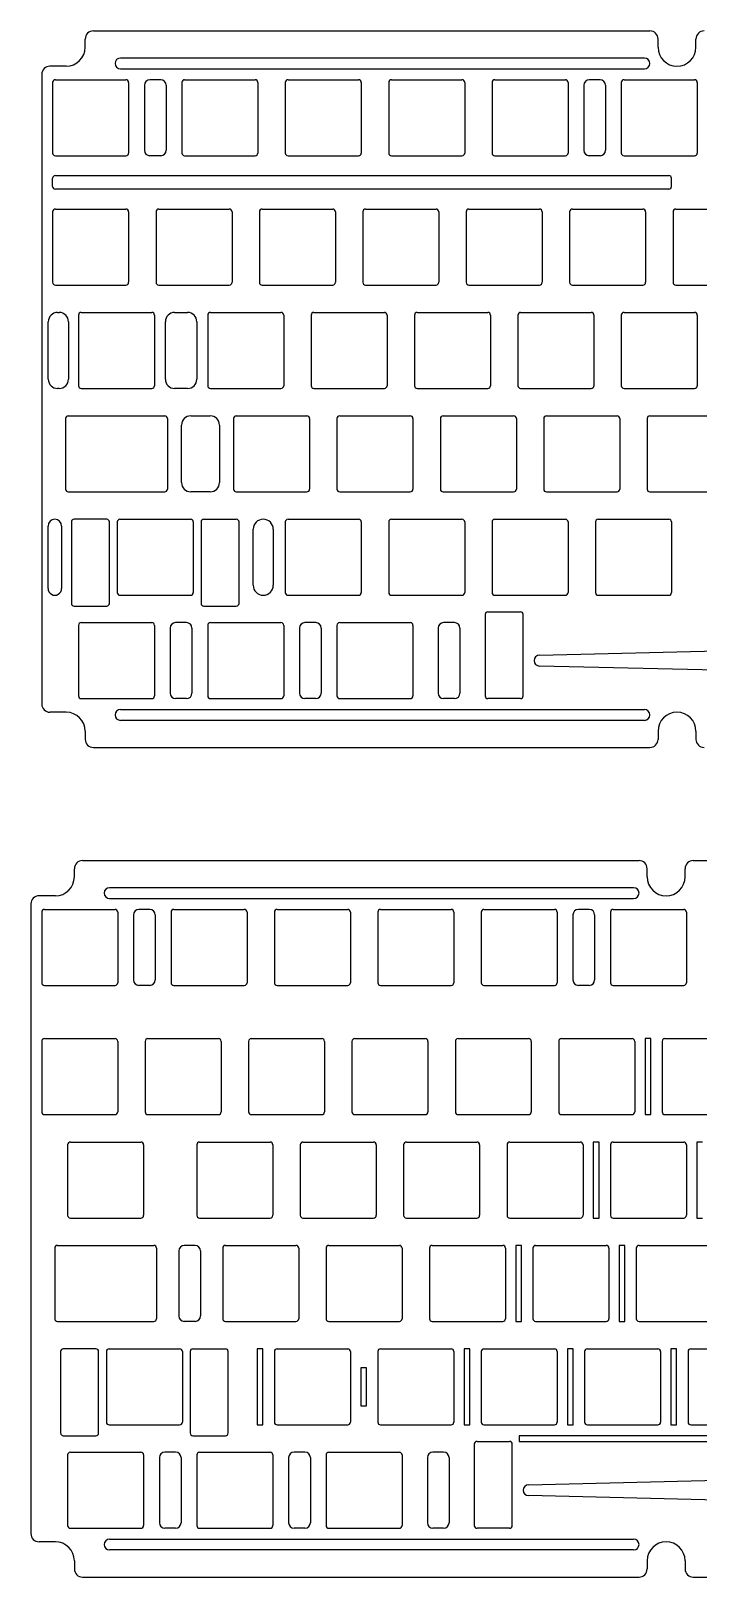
# Model space of a CAD drawing. Header units: millimetres. Extents: x 1 to 349, y -130 to 155.
# Drawn here: x 0.5 to 123.4, y -130.3 to 154.6 of the extents above; entities that cross this region are included whole.
import ezdxf

# ---------------------------------------------------------------- set-up
doc = ezdxf.new("R2010")
doc.units = ezdxf.units.MM
doc.layers.add('COMPOUND', color=7, linetype='Continuous')

msp = doc.modelspace()

# ---------------------------------------------------------------- linework, layer by layer
at = {"color": 7, "linetype": 'Continuous', "lineweight": 25}
for p, q in [((12.03, 154.56), (114.56, 154.56)), ((10.53, 151.56), (10.53, 153.06)), ((116.06, 151.56), (116.06, 153.06)), ((123.06, 151.56), (123.06, 153.06)), ((113.56, 149.56), (17.02, 149.56)), ((2.52, 146.56), (2.52, 30.54)), ((7.03, 148.06), (4.03, 148.06)), ((5.03, 145.56), (18.02, 145.56)), ((17.02, 147.56), (113.56, 147.56)), ((24.43, 145.56), (22.43, 145.56)), ((28.84, 145.56), (41.84, 145.56)), ((47.89, 145.56), (60.89, 145.56)), ((66.94, 145.56), (79.94, 145.56)), ((85.99, 145.56), (98.99, 145.56)), ((105.39, 145.56), (103.39, 145.56)), ((109.8, 145.56), (122.8, 145.56)), ((4.53, 145.06), (4.53, 132.06)), ((18.52, 145.06), (18.52, 132.06)), ((21.43, 144.56), (21.43, 132.56)), ((25.43, 144.56), (25.43, 132.56)), ((28.34, 145.06), (28.34, 132.06)), ((42.34, 145.06), (42.34, 132.06)), ((47.39, 145.06), (47.39, 132.06)), ((61.39, 145.06), (61.39, 132.06)), ((66.44, 145.06), (66.44, 132.06)), ((80.44, 145.06), (80.44, 132.06)), ((85.49, 145.06), (85.49, 132.06)), ((99.49, 145.06), (99.49, 132.06)), ((102.39, 144.56), (102.39, 132.56)), ((106.39, 144.56), (106.39, 132.56)), ((109.3, 145.06), (109.3, 132.06)), ((123.3, 145.06), (123.3, 132.06)), ((5.03, 131.56), (18.02, 131.56)), ((24.43, 131.56), (22.43, 131.56)), ((28.84, 131.56), (41.84, 131.56)), ((47.89, 131.56), (60.89, 131.56)), ((66.94, 131.56), (79.94, 131.56)), ((85.99, 131.56), (98.99, 131.56)), ((105.39, 131.56), (103.39, 131.56)), ((109.8, 131.56), (122.8, 131.56)), ((4.53, 121.24), (4.53, 108.24)), ((5.03, 121.74), (18.02, 121.74)), ((18.52, 121.24), (18.52, 108.24)), ((23.57, 121.24), (23.57, 108.24)), ((24.07, 121.74), (37.08, 121.74)), ((37.58, 121.24), (37.58, 108.24)), ((42.62, 121.24), (42.62, 108.24)), ((43.12, 121.74), (56.12, 121.74)), ((56.62, 121.24), (56.62, 108.24)), ((61.67, 121.24), (61.67, 108.24)), ((62.17, 121.74), (75.17, 121.74)), ((75.67, 121.24), (75.67, 108.24)), ((80.72, 121.24), (80.72, 108.24)), ((81.22, 121.74), (94.22, 121.74)), ((94.72, 121.24), (94.72, 108.24)), ((99.78, 121.24), (99.78, 108.24)), ((100.28, 121.74), (113.28, 121.74)), ((113.78, 121.24), (113.78, 108.24)), ((118.83, 121.24), (118.83, 108.24)), ((119.33, 121.74), (132.32, 121.74)), ((5.03, 107.74), (18.02, 107.74)), ((24.07, 107.74), (37.08, 107.74)), ((43.12, 107.74), (56.12, 107.74)), ((62.17, 107.74), (75.17, 107.74)), ((81.22, 107.74), (94.22, 107.74)), ((100.28, 107.74), (113.28, 107.74)), ((119.33, 107.74), (132.32, 107.74)), ((9.79, 102.69), (22.79, 102.69)), ((33.6, 102.69), (46.6, 102.69)), ((52.65, 102.69), (65.65, 102.69)), ((71.7, 102.69), (84.7, 102.69)), ((90.75, 102.69), (103.75, 102.69)), ((109.8, 102.69), (122.8, 102.69)), ((9.29, 102.19), (9.29, 89.19)), ((23.29, 102.19), (23.29, 89.19)), ((33.1, 102.19), (33.1, 89.19)), ((47.1, 102.19), (47.1, 89.19)), ((52.15, 102.19), (52.15, 89.19)), ((66.15, 102.19), (66.15, 89.19)), ((71.2, 102.19), (71.2, 89.19)), ((85.2, 102.19), (85.2, 89.19)), ((90.25, 102.19), (90.25, 89.19)), ((104.25, 102.19), (104.25, 89.19)), ((109.3, 102.19), (109.3, 89.19)), ((123.3, 102.19), (123.3, 89.19)), ((9.79, 88.69), (22.79, 88.69)), ((33.6, 88.69), (46.6, 88.69)), ((52.65, 88.69), (65.65, 88.69)), ((71.7, 88.69), (84.7, 88.69)), ((90.75, 88.69), (103.75, 88.69)), ((109.8, 88.69), (122.8, 88.69)), ((6.91, 83.14), (6.91, 70.14)), ((7.41, 83.64), (25.17, 83.64)), ((25.67, 83.14), (25.67, 70.14)), ((37.86, 83.14), (37.86, 70.14)), ((38.36, 83.64), (51.36, 83.64)), ((51.86, 83.14), (51.86, 70.14)), ((56.91, 83.14), (56.91, 70.14)), ((57.41, 83.64), (70.41, 83.64)), ((70.91, 83.14), (70.91, 70.14)), ((75.96, 83.14), (75.96, 70.14)), ((76.46, 83.64), (89.46, 83.64)), ((89.96, 83.14), (89.96, 70.14)), ((95.01, 83.14), (95.01, 70.14)), ((95.51, 83.64), (108.51, 83.64)), ((109.01, 83.14), (109.01, 70.14)), ((114.06, 83.14), (114.06, 70.14)), ((114.56, 83.64), (127.56, 83.64)), ((7.41, 69.64), (25.17, 69.64)), ((38.36, 69.64), (51.36, 69.64)), ((57.41, 69.64), (70.41, 69.64)), ((76.46, 69.64), (89.46, 69.64)), ((95.51, 69.64), (108.51, 69.64)), ((114.56, 69.64), (127.56, 69.64)), ((7.99, 64.09), (7.99, 49.09)), ((14.49, 64.59), (8.49, 64.59)), ((14.99, 49.09), (14.99, 64.09)), ((16.43, 64.09), (16.43, 51.09)), ((16.93, 64.59), (29.93, 64.59)), ((30.43, 64.09), (30.43, 51.09)), ((31.87, 64.09), (31.87, 49.09)), ((32.37, 64.59), (38.37, 64.59)), ((38.87, 49.09), (38.87, 64.09)), ((47.39, 64.09), (47.39, 51.09)), ((47.89, 64.59), (60.89, 64.59)), ((61.39, 64.09), (61.39, 51.09)), ((66.44, 64.09), (66.44, 51.09)), ((66.94, 64.59), (79.94, 64.59)), ((80.44, 64.09), (80.44, 51.09)), ((85.49, 64.09), (85.49, 51.09)), ((85.99, 64.59), (98.99, 64.59)), ((99.49, 64.09), (99.49, 51.09)), ((104.54, 64.09), (104.54, 51.09)), ((105.04, 64.59), (118.04, 64.59)), ((118.54, 64.09), (118.54, 51.09)), ((8.49, 48.59), (14.49, 48.59)), ((16.93, 50.59), (29.93, 50.59)), ((32.37, 48.59), (38.37, 48.59)), ((47.89, 50.59), (60.89, 50.59)), ((66.94, 50.59), (79.94, 50.59)), ((85.99, 50.59), (98.99, 50.59)), ((105.04, 50.59), (118.04, 50.59)), ((84.22, 47.04), (84.22, 32.04)), ((84.72, 47.54), (90.72, 47.54)), ((91.22, 32.04), (91.22, 47.04)), ((9.29, 45.04), (9.29, 32.04)), ((9.79, 45.54), (22.79, 45.54)), ((23.29, 45.04), (23.29, 32.04)), ((26.19, 44.54), (26.19, 32.54)), ((29.19, 45.54), (27.19, 45.54)), ((30.19, 44.54), (30.19, 32.54)), ((33.1, 45.04), (33.1, 32.04)), ((33.6, 45.54), (46.6, 45.54)), ((47.1, 45.04), (47.1, 32.04)), ((50.01, 44.54), (50.01, 32.54)), ((53.01, 45.54), (51.01, 45.54)), ((54.01, 44.54), (54.01, 32.54)), ((56.91, 45.04), (56.91, 32.04)), ((57.41, 45.54), (70.41, 45.54)), ((70.91, 45.04), (70.91, 32.04)), ((75.57, 44.54), (75.57, 32.54)), ((78.57, 45.54), (76.57, 45.54)), ((79.57, 44.54), (79.57, 32.54)), ((94.22, 39.54), (134.85, 40.51)), ((134.85, 36.57), (94.22, 37.54)), ((9.79, 31.54), (22.79, 31.54)), ((29.19, 31.54), (27.19, 31.54)), ((33.6, 31.54), (46.6, 31.54)), ((53.01, 31.54), (51.01, 31.54)), ((57.41, 31.54), (70.41, 31.54)), ((78.57, 31.54), (76.57, 31.54)), ((90.72, 31.54), (84.72, 31.54)), ((7.03, 29.04), (4.03, 29.04)), ((17.02, 29.54), (113.56, 29.54)), ((113.56, 27.54), (17.02, 27.54)), ((10.53, 25.54), (10.53, 24.04)), ((116.06, 25.54), (116.06, 24.04)), ((123.06, 25.54), (123.06, 24.04)), ((12.03, 22.54), (114.56, 22.54)), ((8.53, -1.29), (8.53, 0.21)), ((10.03, 1.71), (112.56, 1.71)), ((114.06, -1.29), (114.06, 0.21)), ((121.06, -1.29), (121.06, 0.21)), ((122.56, 1.71), (225.1, 1.71)), ((5.03, -4.79), (2.02, -4.79)), ((111.56, -3.29), (15.03, -3.29)), ((15.03, -5.29), (111.56, -5.29)), ((0.53, -6.29), (0.53, -122.3)), ((2.52, -7.79), (2.52, -20.79)), ((3.02, -7.29), (16.02, -7.29)), ((16.52, -7.79), (16.52, -20.79)), ((19.43, -8.29), (19.43, -20.29)), ((22.43, -7.29), (20.43, -7.29)), ((23.43, -8.29), (23.43, -20.29)), ((26.34, -7.79), (26.34, -20.79)), ((26.84, -7.29), (39.84, -7.29)), ((40.34, -7.79), (40.34, -20.79)), ((45.39, -7.79), (45.39, -20.79)), ((45.89, -7.29), (58.89, -7.29)), ((59.39, -7.79), (59.39, -20.79)), ((64.44, -7.79), (64.44, -20.79)), ((64.94, -7.29), (77.94, -7.29)), ((78.44, -7.79), (78.44, -20.79)), ((83.49, -7.79), (83.49, -20.79)), ((83.99, -7.29), (96.99, -7.29)), ((97.49, -7.79), (97.49, -20.79)), ((100.39, -8.29), (100.39, -20.29)), ((103.39, -7.29), (101.39, -7.29)), ((104.39, -8.29), (104.39, -20.29)), ((107.3, -7.79), (107.3, -20.79)), ((107.8, -7.29), (120.8, -7.29)), ((121.3, -7.79), (121.3, -20.79)), ((3.02, -21.29), (16.02, -21.29)), ((22.43, -21.29), (20.43, -21.29)), ((26.84, -21.29), (39.84, -21.29)), ((45.89, -21.29), (58.89, -21.29)), ((64.94, -21.29), (77.94, -21.29)), ((83.99, -21.29), (96.99, -21.29)), ((103.39, -21.29), (101.39, -21.29)), ((107.8, -21.29), (120.8, -21.29)), ((3.02, -31.1), (16.02, -31.1)), ((22.07, -31.1), (35.08, -31.1)), ((41.12, -31.1), (54.12, -31.1)), ((60.17, -31.1), (73.17, -31.1)), ((79.22, -31.1), (92.22, -31.1)), ((98.28, -31.1), (111.28, -31.1)), ((114.72, -31.1), (113.67, -31.1)), ((113.67, -31.1), (113.67, -45.1)), ((114.72, -45.1), (114.72, -31.1)), ((117.33, -31.1), (130.32, -31.1)), ((2.52, -31.6), (2.52, -44.6)), ((16.52, -31.6), (16.52, -44.6)), ((21.57, -31.6), (21.57, -44.6)), ((35.58, -31.6), (35.58, -44.6)), ((40.62, -31.6), (40.62, -44.6)), ((54.62, -31.6), (54.62, -44.6)), ((59.67, -31.6), (59.67, -44.6)), ((73.67, -31.6), (73.67, -44.6)), ((78.72, -31.6), (78.72, -44.6)), ((92.72, -31.6), (92.72, -44.6)), ((97.78, -31.6), (97.78, -44.6)), ((111.78, -31.6), (111.78, -44.6)), ((116.83, -31.6), (116.83, -44.6)), ((3.02, -45.1), (16.02, -45.1)), ((22.07, -45.1), (35.08, -45.1)), ((41.12, -45.1), (54.12, -45.1)), ((60.17, -45.1), (73.17, -45.1)), ((79.22, -45.1), (92.22, -45.1)), ((98.28, -45.1), (111.28, -45.1)), ((113.67, -45.1), (114.72, -45.1)), ((117.33, -45.1), (130.32, -45.1)), ((7.29, -50.65), (7.29, -63.65)), ((7.79, -50.15), (20.79, -50.15)), ((21.29, -50.65), (21.29, -63.65)), ((31.1, -50.65), (31.1, -63.65)), ((31.6, -50.15), (44.6, -50.15)), ((45.1, -50.65), (45.1, -63.65)), ((50.15, -50.65), (50.15, -63.65)), ((50.65, -50.15), (63.65, -50.15)), ((64.15, -50.65), (64.15, -63.65)), ((69.2, -50.65), (69.2, -63.65)), ((69.7, -50.15), (82.7, -50.15)), ((83.2, -50.65), (83.2, -63.65)), ((88.25, -50.65), (88.25, -63.65)), ((88.75, -50.15), (101.75, -50.15)), ((102.25, -50.65), (102.25, -63.65)), ((105.19, -50.15), (104.14, -50.15)), ((104.14, -50.15), (104.14, -64.15)), ((105.19, -64.15), (105.19, -50.15)), ((107.3, -50.65), (107.3, -63.65)), ((107.8, -50.15), (120.8, -50.15)), ((121.3, -50.65), (121.3, -63.65)), ((124.24, -50.15), (123.19, -50.15)), ((123.19, -50.15), (123.19, -64.15)), ((7.79, -64.15), (20.79, -64.15)), ((31.6, -64.15), (44.6, -64.15)), ((50.65, -64.15), (63.65, -64.15)), ((69.7, -64.15), (82.7, -64.15)), ((88.75, -64.15), (101.75, -64.15)), ((104.14, -64.15), (105.19, -64.15)), ((107.8, -64.15), (120.8, -64.15)), ((123.19, -64.15), (124.24, -64.15)), ((4.91, -69.7), (4.91, -82.7)), ((5.41, -69.2), (23.17, -69.2)), ((23.67, -69.7), (23.67, -82.7)), ((27.77, -70.2), (27.77, -82.2)), ((30.77, -69.2), (28.77, -69.2)), ((31.77, -70.2), (31.77, -82.2)), ((35.86, -69.7), (35.86, -82.7)), ((36.36, -69.2), (49.36, -69.2)), ((49.86, -69.7), (49.86, -82.7)), ((54.91, -69.7), (54.91, -82.7)), ((55.41, -69.2), (68.41, -69.2)), ((68.91, -69.7), (68.91, -82.7)), ((73.96, -69.7), (73.96, -82.7)), ((74.46, -69.2), (87.46, -69.2)), ((87.96, -69.7), (87.96, -82.7)), ((90.91, -69.2), (89.86, -69.2)), ((89.86, -69.2), (89.86, -83.2)), ((90.91, -83.2), (90.91, -69.2)), ((93.01, -69.7), (93.01, -82.7)), ((93.51, -69.2), (106.51, -69.2)), ((107.01, -69.7), (107.01, -82.7)), ((108.91, -69.2), (108.91, -83.2)), ((109.96, -69.2), (108.91, -69.2)), ((109.96, -83.2), (109.96, -69.2)), ((112.06, -69.7), (112.06, -82.7)), ((112.56, -69.2), (125.56, -69.2)), ((5.41, -83.2), (23.17, -83.2)), ((30.77, -83.2), (28.77, -83.2)), ((36.36, -83.2), (49.36, -83.2)), ((55.41, -83.2), (68.41, -83.2)), ((74.46, -83.2), (87.46, -83.2)), ((89.86, -83.2), (90.91, -83.2)), ((93.51, -83.2), (106.51, -83.2)), ((108.91, -83.2), (109.96, -83.2)), ((112.56, -83.2), (125.56, -83.2)), ((12.49, -88.25), (6.49, -88.25)), ((14.93, -88.25), (27.93, -88.25)), ((30.37, -88.25), (36.37, -88.25)), ((43.28, -88.25), (42.23, -88.25)), ((42.23, -88.25), (42.23, -102.25)), ((43.28, -102.25), (43.28, -88.25)), ((45.89, -88.25), (58.89, -88.25)), ((64.94, -88.25), (77.94, -88.25)), ((81.38, -88.25), (80.33, -88.25)), ((80.33, -88.25), (80.33, -102.25)), ((81.38, -102.25), (81.38, -88.25)), ((83.99, -88.25), (96.99, -88.25)), ((100.43, -88.25), (99.38, -88.25)), ((99.38, -88.25), (99.38, -102.25)), ((100.43, -102.25), (100.43, -88.25)), ((103.04, -88.25), (116.04, -88.25)), ((119.48, -88.25), (118.43, -88.25)), ((118.43, -88.25), (118.43, -102.25)), ((119.48, -102.25), (119.48, -88.25)), ((122.09, -88.25), (135.09, -88.25)), ((5.99, -88.75), (5.99, -103.75)), ((12.99, -103.75), (12.99, -88.75)), ((14.43, -88.75), (14.43, -101.75)), ((28.43, -88.75), (28.43, -101.75)), ((29.87, -88.75), (29.87, -103.75)), ((36.87, -103.75), (36.87, -88.75)), ((45.39, -88.75), (45.39, -101.75)), ((59.39, -88.75), (59.39, -101.75)), ((64.44, -88.75), (64.44, -101.75)), ((78.44, -88.75), (78.44, -101.75)), ((83.49, -88.75), (83.49, -101.75)), ((97.49, -88.75), (97.49, -101.75)), ((102.54, -88.75), (102.54, -101.75)), ((116.54, -88.75), (116.54, -101.75)), ((121.59, -88.75), (121.59, -101.75)), ((61.28, -91.75), (61.28, -98.75)), ((62.33, -91.75), (61.28, -91.75)), ((62.33, -98.75), (62.33, -91.75)), ((61.28, -98.75), (62.33, -98.75)), ((14.93, -102.25), (27.93, -102.25)), ((42.23, -102.25), (43.28, -102.25)), ((45.89, -102.25), (58.89, -102.25)), ((64.94, -102.25), (77.94, -102.25)), ((80.33, -102.25), (81.38, -102.25)), ((83.99, -102.25), (96.99, -102.25)), ((99.38, -102.25), (100.43, -102.25)), ((103.04, -102.25), (116.04, -102.25)), ((118.43, -102.25), (119.48, -102.25)), ((122.09, -102.25), (135.09, -102.25)), ((6.49, -104.25), (12.49, -104.25)), ((30.37, -104.25), (36.37, -104.25)), ((82.72, -105.3), (88.72, -105.3)), ((90.49, -104.25), (90.49, -105.3)), ((142.38, -104.25), (90.49, -104.25)), ((90.49, -105.3), (142.38, -105.3)), ((7.29, -107.8), (7.29, -120.8)), ((7.79, -107.3), (20.79, -107.3)), ((21.29, -107.8), (21.29, -120.8)), ((27.19, -107.3), (25.19, -107.3)), ((31.1, -107.8), (31.1, -120.8)), ((31.6, -107.3), (44.6, -107.3)), ((45.1, -107.8), (45.1, -120.8)), ((51.01, -107.3), (49.01, -107.3)), ((54.91, -107.8), (54.91, -120.8)), ((55.41, -107.3), (68.41, -107.3)), ((68.91, -107.8), (68.91, -120.8)), ((76.57, -107.3), (74.57, -107.3)), ((82.22, -105.8), (82.22, -120.8)), ((89.22, -120.8), (89.22, -105.8)), ((24.19, -108.3), (24.19, -120.3)), ((28.19, -108.3), (28.19, -120.3)), ((48.01, -108.3), (48.01, -120.3)), ((52.01, -108.3), (52.01, -120.3)), ((73.57, -108.3), (73.57, -120.3)), ((77.57, -108.3), (77.57, -120.3)), ((92.22, -113.3), (132.85, -112.33)), ((132.85, -116.27), (92.22, -115.3)), ((7.79, -121.3), (20.79, -121.3)), ((27.19, -121.3), (25.19, -121.3)), ((31.6, -121.3), (44.6, -121.3)), ((51.01, -121.3), (49.01, -121.3)), ((55.41, -121.3), (68.41, -121.3)), ((76.57, -121.3), (74.57, -121.3)), ((88.72, -121.3), (82.72, -121.3)), ((5.03, -123.8), (2.02, -123.8)), ((15.03, -123.3), (111.56, -123.3)), ((111.56, -125.3), (15.03, -125.3)), ((8.53, -127.3), (8.53, -128.8)), ((114.06, -127.3), (114.06, -128.8)), ((121.06, -127.3), (121.06, -128.8)), ((10.03, -130.3), (112.56, -130.3)), ((122.56, -130.3), (225.1, -130.3))]:
    msp.add_line(p, q, dxfattribs=at)
at = {"color": 0}
for p, q in [((5.43, 102.69), (5.73, 102.69)), ((26.99, 102.69), (29.39, 102.69)), ((3.73, 90.39), (3.73, 100.99)), ((7.43, 100.99), (7.43, 90.39)), ((25.29, 90.39), (25.29, 100.99)), ((31.09, 100.99), (31.09, 90.39)), ((5.73, 88.69), (5.43, 88.69)), ((29.39, 88.69), (26.99, 88.69)), ((29.97, 83.64), (33.57, 83.64)), ((28.27, 71.34), (28.27, 81.94)), ((35.27, 81.94), (35.27, 71.34)), ((33.57, 69.64), (29.97, 69.64)), ((3.68, 51.84), (3.68, 63.34)), ((6.18, 63.34), (6.18, 51.84)), ((41.48, 52.44), (41.48, 62.74)), ((45.18, 62.74), (45.18, 52.44))]:
    msp.add_line(p, q, dxfattribs=at)
at = {"color": 7, "linetype": 'Continuous', "lineweight": 25}
for centre, radius, start, end in [((12.03, 153.06), 1.5, 90, 180), ((114.56, 153.06), 1.5, 0, 90), ((124.56, 153.06), 1.5, 90, 180), ((7.03, 151.56), 3.5, 270, 0), ((119.56, 151.56), 3.5, 180, 0), ((17.02, 148.56), 1, 90, 270), ((113.56, 148.56), 1, 270, 90), ((4.03, 146.56), 1.5, 90, 180), ((5.03, 145.06), 0.5, 90, 180), ((18.02, 145.06), 0.5, 0, 90), ((22.43, 144.56), 1, 90, 180), ((24.43, 144.56), 1, 0, 90), ((28.84, 145.06), 0.5, 90, 180), ((41.84, 145.06), 0.5, 0, 90), ((47.89, 145.06), 0.5, 90, 180), ((60.89, 145.06), 0.5, 0, 90), ((66.94, 145.06), 0.5, 90, 180), ((79.94, 145.06), 0.5, 0, 90), ((85.99, 145.06), 0.5, 90, 180), ((98.99, 145.06), 0.5, 0, 90), ((103.39, 144.56), 1, 90, 180), ((105.39, 144.56), 1, 0, 90), ((109.8, 145.06), 0.5, 90, 180), ((122.8, 145.06), 0.5, 0, 90), ((5.03, 132.06), 0.5, 180, 270), ((18.02, 132.06), 0.5, 270, 0), ((22.43, 132.56), 1, 180, 270), ((24.43, 132.56), 1, 270, 0), ((28.84, 132.06), 0.5, 180, 270), ((41.84, 132.06), 0.5, 270, 0), ((47.89, 132.06), 0.5, 180, 270), ((60.89, 132.06), 0.5, 270, 0), ((66.94, 132.06), 0.5, 180, 270), ((79.94, 132.06), 0.5, 270, 0), ((85.99, 132.06), 0.5, 180, 270), ((98.99, 132.06), 0.5, 270, 0), ((103.39, 132.56), 1, 180, 270), ((105.39, 132.56), 1, 270, 0), ((109.8, 132.06), 0.5, 180, 270), ((122.8, 132.06), 0.5, 270, 0), ((5.03, 121.24), 0.5, 90, 180), ((18.02, 121.24), 0.5, 0, 90), ((24.07, 121.24), 0.5, 90, 180), ((37.08, 121.24), 0.5, 0, 90), ((43.12, 121.24), 0.5, 90, 180), ((56.12, 121.24), 0.5, 0, 90), ((62.17, 121.24), 0.5, 90, 180), ((75.17, 121.24), 0.5, 0, 90), ((81.22, 121.24), 0.5, 90, 180), ((94.22, 121.24), 0.5, 0, 90), ((100.28, 121.24), 0.5, 90, 180), ((113.28, 121.24), 0.5, 0, 90), ((119.33, 121.24), 0.5, 90, 180), ((5.03, 108.24), 0.5, 180, 270), ((18.02, 108.24), 0.5, 270, 0), ((24.07, 108.24), 0.5, 180, 270), ((37.08, 108.24), 0.5, 270, 0), ((43.12, 108.24), 0.5, 180, 270), ((56.12, 108.24), 0.5, 270, 0), ((62.17, 108.24), 0.5, 180, 270), ((75.17, 108.24), 0.5, 270, 0), ((81.22, 108.24), 0.5, 180, 270), ((94.22, 108.24), 0.5, 270, 0), ((100.28, 108.24), 0.5, 180, 270), ((113.28, 108.24), 0.5, 270, 0), ((119.33, 108.24), 0.5, 180, 270), ((9.79, 102.19), 0.5, 90, 180), ((22.79, 102.19), 0.5, 0, 90), ((33.6, 102.19), 0.5, 90, 180), ((46.6, 102.19), 0.5, 0, 90), ((52.65, 102.19), 0.5, 90, 180), ((65.65, 102.19), 0.5, 0, 90), ((71.7, 102.19), 0.5, 90, 180), ((84.7, 102.19), 0.5, 0, 90), ((90.75, 102.19), 0.5, 90, 180), ((103.75, 102.19), 0.5, 0, 90), ((109.8, 102.19), 0.5, 90, 180), ((122.8, 102.19), 0.5, 0, 90), ((9.79, 89.19), 0.5, 180, 270), ((22.79, 89.19), 0.5, 270, 0), ((33.6, 89.19), 0.5, 180, 270), ((46.6, 89.19), 0.5, 270, 0), ((52.65, 89.19), 0.5, 180, 270), ((65.65, 89.19), 0.5, 270, 0), ((71.7, 89.19), 0.5, 180, 270), ((84.7, 89.19), 0.5, 270, 0), ((90.75, 89.19), 0.5, 180, 270), ((103.75, 89.19), 0.5, 270, 0), ((109.8, 89.19), 0.5, 180, 270), ((122.8, 89.19), 0.5, 270, 0), ((7.41, 83.14), 0.5, 90, 180), ((25.17, 83.14), 0.5, 0, 90), ((38.36, 83.14), 0.5, 90, 180), ((51.36, 83.14), 0.5, 0, 90), ((57.41, 83.14), 0.5, 90, 180), ((70.41, 83.14), 0.5, 0, 90), ((76.46, 83.14), 0.5, 90, 180), ((89.46, 83.14), 0.5, 0, 90), ((95.51, 83.14), 0.5, 90, 180), ((108.51, 83.14), 0.5, 0, 90), ((114.56, 83.14), 0.5, 90, 180), ((7.41, 70.14), 0.5, 180, 270), ((25.17, 70.14), 0.5, 270, 0), ((38.36, 70.14), 0.5, 180, 270), ((51.36, 70.14), 0.5, 270, 0), ((57.41, 70.14), 0.5, 180, 270), ((70.41, 70.14), 0.5, 270, 0), ((76.46, 70.14), 0.5, 180, 270), ((89.46, 70.14), 0.5, 270, 0), ((95.51, 70.14), 0.5, 180, 270), ((108.51, 70.14), 0.5, 270, 0), ((114.56, 70.14), 0.5, 180, 270), ((8.49, 64.09), 0.5, 90, 180), ((14.49, 64.09), 0.5, 0, 90), ((16.93, 64.09), 0.5, 90, 180), ((29.93, 64.09), 0.5, 0, 90), ((32.37, 64.09), 0.5, 90, 180), ((38.37, 64.09), 0.5, 0, 90), ((47.89, 64.09), 0.5, 90, 180), ((60.89, 64.09), 0.5, 0, 90), ((66.94, 64.09), 0.5, 90, 180), ((79.94, 64.09), 0.5, 0, 90), ((85.99, 64.09), 0.5, 90, 180), ((98.99, 64.09), 0.5, 0, 90), ((105.04, 64.09), 0.5, 90, 180), ((118.04, 64.09), 0.5, 0, 90), ((8.49, 49.09), 0.5, 180, 270), ((14.49, 49.09), 0.5, 270, 0), ((16.93, 51.09), 0.5, 180, 270), ((29.93, 51.09), 0.5, 270, 0), ((32.37, 49.09), 0.5, 180, 270), ((38.37, 49.09), 0.5, 270, 0), ((47.89, 51.09), 0.5, 180, 270), ((60.89, 51.09), 0.5, 270, 0), ((66.94, 51.09), 0.5, 180, 270), ((79.94, 51.09), 0.5, 270, 0), ((85.99, 51.09), 0.5, 180, 270), ((98.99, 51.09), 0.5, 270, 0), ((105.04, 51.09), 0.5, 180, 270), ((118.04, 51.09), 0.5, 270, 0), ((84.72, 47.04), 0.5, 90, 180), ((90.72, 47.04), 0.5, 0, 90), ((9.79, 45.04), 0.5, 90, 180), ((22.79, 45.04), 0.5, 0, 90), ((27.19, 44.54), 1, 90, 180), ((29.19, 44.54), 1, 0, 90), ((33.6, 45.04), 0.5, 90, 180), ((46.6, 45.04), 0.5, 0, 90), ((51.01, 44.54), 1, 90, 180), ((53.01, 44.54), 1, 0, 90), ((57.41, 45.04), 0.5, 90, 180), ((70.41, 45.04), 0.5, 0, 90), ((76.57, 44.54), 1, 90, 180), ((78.57, 44.54), 1, 0, 90), ((94.22, 38.54), 1, 90, 270), ((9.79, 32.04), 0.5, 180, 270), ((22.79, 32.04), 0.5, 270, 0), ((27.19, 32.54), 1, 180, 270), ((29.19, 32.54), 1, 270, 0), ((33.6, 32.04), 0.5, 180, 270), ((46.6, 32.04), 0.5, 270, 0), ((51.01, 32.54), 1, 180, 270), ((53.01, 32.54), 1, 270, 0), ((57.41, 32.04), 0.5, 180, 270), ((70.41, 32.04), 0.5, 270, 0), ((76.57, 32.54), 1, 180, 270), ((78.57, 32.54), 1, 270, 0), ((84.72, 32.04), 0.5, 180, 270), ((90.72, 32.04), 0.5, 270, 0), ((4.03, 30.54), 1.5, 180, 270), ((7.03, 25.54), 3.5, 0, 90), ((17.02, 28.54), 1, 90, 270), ((113.56, 28.54), 1, 270, 90), ((119.56, 25.54), 3.5, 0, 180), ((12.03, 24.04), 1.5, 180, 270), ((114.56, 24.04), 1.5, 270, 0), ((124.56, 24.04), 1.5, 180, 270), ((10.03, 0.21), 1.5, 90, 180), ((112.56, 0.21), 1.5, 0, 90), ((122.56, 0.21), 1.5, 90, 180), ((5.03, -1.29), 3.5, 270, 0), ((117.56, -1.29), 3.5, 180, 0), ((2.02, -6.29), 1.5, 90, 180), ((15.03, -4.29), 1, 90, 270), ((111.56, -4.29), 1, 270, 90), ((3.02, -7.79), 0.5, 90, 180), ((16.02, -7.79), 0.5, 0, 90), ((20.43, -8.29), 1, 90, 180), ((22.43, -8.29), 1, 0, 90), ((26.84, -7.79), 0.5, 90, 180), ((39.84, -7.79), 0.5, 0, 90), ((45.89, -7.79), 0.5, 90, 180), ((58.89, -7.79), 0.5, 0, 90), ((64.94, -7.79), 0.5, 90, 180), ((77.94, -7.79), 0.5, 0, 90), ((83.99, -7.79), 0.5, 90, 180), ((96.99, -7.79), 0.5, 0, 90), ((101.39, -8.29), 1, 90, 180), ((103.39, -8.29), 1, 0, 90), ((107.8, -7.79), 0.5, 90, 180), ((120.8, -7.79), 0.5, 0, 90), ((3.02, -20.79), 0.5, 180, 270), ((16.02, -20.79), 0.5, 270, 360), ((20.43, -20.29), 1, 180, 270), ((22.43, -20.29), 1, 270, 0), ((26.84, -20.79), 0.5, 180, 270), ((39.84, -20.79), 0.5, 270, 360), ((45.89, -20.79), 0.5, 180, 270), ((58.89, -20.79), 0.5, 270, 360), ((64.94, -20.79), 0.5, 180, 270), ((77.94, -20.79), 0.5, 270, 360), ((83.99, -20.79), 0.5, 180, 270), ((96.99, -20.79), 0.5, 270, 360), ((101.39, -20.29), 1, 180, 270), ((103.39, -20.29), 1, 270, 0), ((107.8, -20.79), 0.5, 180, 270), ((120.8, -20.79), 0.5, 270, 360), ((3.02, -31.6), 0.5, 90, 180), ((16.02, -31.6), 0.5, 0, 90), ((22.07, -31.6), 0.5, 90, 180), ((35.08, -31.6), 0.5, 360, 90), ((41.12, -31.6), 0.5, 90, 180), ((54.12, -31.6), 0.5, 0, 90), ((60.17, -31.6), 0.5, 90, 180), ((73.17, -31.6), 0.5, 0, 90), ((79.22, -31.6), 0.5, 90, 180), ((92.22, -31.6), 0.5, 0, 90), ((98.28, -31.6), 0.5, 90, 180), ((111.28, -31.6), 0.5, 0, 90), ((117.33, -31.6), 0.5, 90, 180), ((3.02, -44.6), 0.5, 180, 270), ((16.02, -44.6), 0.5, 270, 0), ((22.07, -44.6), 0.5, 180, 270), ((35.08, -44.6), 0.5, 270, 0), ((41.12, -44.6), 0.5, 180, 270), ((54.12, -44.6), 0.5, 270, 0), ((60.17, -44.6), 0.5, 180, 270), ((73.17, -44.6), 0.5, 270, 360), ((79.22, -44.6), 0.5, 180, 270), ((92.22, -44.6), 0.5, 270, 360), ((98.28, -44.6), 0.5, 180, 270), ((111.28, -44.6), 0.5, 270, 360), ((117.33, -44.6), 0.5, 180, 270), ((7.79, -50.65), 0.5, 90, 180), ((20.79, -50.65), 0.5, 0, 90), ((31.6, -50.65), 0.5, 90, 180), ((44.6, -50.65), 0.5, 0, 90), ((50.65, -50.65), 0.5, 90, 180), ((63.65, -50.65), 0.5, 360, 90), ((69.7, -50.65), 0.5, 90, 180), ((82.7, -50.65), 0.5, 0, 90), ((88.75, -50.65), 0.5, 90, 180), ((101.75, -50.65), 0.5, 0, 90), ((107.8, -50.65), 0.5, 90, 180), ((120.8, -50.65), 0.5, 0, 90), ((7.79, -63.65), 0.5, 180, 270), ((20.79, -63.65), 0.5, 270, 360), ((31.6, -63.65), 0.5, 180, 270), ((44.6, -63.65), 0.5, 270, 0), ((50.65, -63.65), 0.5, 180, 270), ((63.65, -63.65), 0.5, 270, 0), ((69.7, -63.65), 0.5, 180, 270), ((82.7, -63.65), 0.5, 270, 0), ((88.75, -63.65), 0.5, 180, 270), ((101.75, -63.65), 0.5, 270, 0), ((107.8, -63.65), 0.5, 180, 270), ((120.8, -63.65), 0.5, 270, 0), ((5.41, -69.7), 0.5, 90, 180), ((23.17, -69.7), 0.5, 360, 90), ((28.77, -70.2), 1, 90, 180), ((30.77, -70.2), 1, 0, 90), ((36.36, -69.7), 0.5, 90, 180), ((49.36, -69.7), 0.5, 0, 90), ((55.41, -69.7), 0.5, 90, 180), ((68.41, -69.7), 0.5, 0, 90), ((74.46, -69.7), 0.5, 90, 180), ((87.46, -69.7), 0.5, 0, 90), ((93.51, -69.7), 0.5, 90, 180), ((106.51, -69.7), 0.5, 0, 90), ((112.56, -69.7), 0.5, 90, 180), ((28.77, -82.2), 1, 180, 270), ((30.77, -82.2), 1, 270, 0), ((5.41, -82.7), 0.5, 180, 270), ((23.17, -82.7), 0.5, 270, 0), ((36.36, -82.7), 0.5, 180, 270), ((49.36, -82.7), 0.5, 270, 360), ((55.41, -82.7), 0.5, 180, 270), ((68.41, -82.7), 0.5, 270, 360), ((74.46, -82.7), 0.5, 180, 270), ((87.46, -82.7), 0.5, 270, 360), ((93.51, -82.7), 0.5, 180, 270), ((106.51, -82.7), 0.5, 270, 360), ((112.56, -82.7), 0.5, 180, 270), ((6.49, -88.75), 0.5, 90, 180), ((12.49, -88.75), 0.5, 0, 90), ((14.93, -88.75), 0.5, 90, 180), ((27.93, -88.75), 0.5, 360, 90), ((30.37, -88.75), 0.5, 90, 180), ((36.37, -88.75), 0.5, 360, 90), ((45.89, -88.75), 0.5, 90, 180), ((58.89, -88.75), 0.5, 0, 90), ((64.94, -88.75), 0.5, 90, 180), ((77.94, -88.75), 0.5, 0, 90), ((83.99, -88.75), 0.5, 90, 180), ((96.99, -88.75), 0.5, 0, 90), ((103.04, -88.75), 0.5, 90, 180), ((116.04, -88.75), 0.5, 0, 90), ((122.09, -88.75), 0.5, 90, 180), ((14.93, -101.75), 0.5, 180, 270), ((27.93, -101.75), 0.5, 270, 0), ((45.89, -101.75), 0.5, 180, 270), ((58.89, -101.75), 0.5, 270, 360), ((64.94, -101.75), 0.5, 180, 270), ((77.94, -101.75), 0.5, 270, 360), ((83.99, -101.75), 0.5, 180, 270), ((96.99, -101.75), 0.5, 270, 360), ((103.04, -101.75), 0.5, 180, 270), ((116.04, -101.75), 0.5, 270, 360), ((122.09, -101.75), 0.5, 180, 270), ((6.49, -103.75), 0.5, 180, 270), ((12.49, -103.75), 0.5, 270, 360), ((30.37, -103.75), 0.5, 180, 270), ((36.37, -103.75), 0.5, 270, 360), ((82.72, -105.8), 0.5, 90, 180), ((88.72, -105.8), 0.5, 0, 90), ((7.79, -107.8), 0.5, 90, 180), ((20.79, -107.8), 0.5, 0, 90), ((25.19, -108.3), 1, 90, 180), ((27.19, -108.3), 1, 0, 90), ((31.6, -107.8), 0.5, 90, 180), ((44.6, -107.8), 0.5, 0, 90), ((49.01, -108.3), 1, 90, 180), ((51.01, -108.3), 1, 0, 90), ((55.41, -107.8), 0.5, 90, 180), ((68.41, -107.8), 0.5, 0, 90), ((74.57, -108.3), 1, 90, 180), ((76.57, -108.3), 1, 0, 90), ((92.22, -114.3), 1, 90, 270), ((2.02, -122.3), 1.5, 180, 270), ((7.79, -120.8), 0.5, 180, 270), ((20.79, -120.8), 0.5, 270, 360), ((25.19, -120.3), 1, 180, 270), ((27.19, -120.3), 1, 270, 360), ((31.6, -120.8), 0.5, 180, 270), ((44.6, -120.8), 0.5, 270, 360), ((49.01, -120.3), 1, 180, 270), ((51.01, -120.3), 1, 270, 0), ((55.41, -120.8), 0.5, 180, 270), ((68.41, -120.8), 0.5, 270, 360), ((74.57, -120.3), 1, 180, 270), ((76.57, -120.3), 1, 270, 0), ((82.72, -120.8), 0.5, 180, 270), ((88.72, -120.8), 0.5, 270, 360), ((5.03, -127.3), 3.5, 0, 90), ((15.03, -124.3), 1, 90, 270), ((111.56, -124.3), 1, 270, 90), ((117.56, -127.3), 3.5, 0, 180), ((10.03, -128.8), 1.5, 180, 270), ((112.56, -128.8), 1.5, 270, 0), ((122.56, -128.8), 1.5, 180, 270)]:
    msp.add_arc(centre, radius, start, end, dxfattribs=at)
at = {"color": 0}
for centre, radius, start, end in [((5.43, 100.99), 1.7, 90, 180), ((5.73, 100.99), 1.7, 0, 90), ((26.99, 100.99), 1.7, 90, 180), ((29.39, 100.99), 1.7, 0, 90), ((5.43, 90.39), 1.7, 180, 270), ((5.73, 90.39), 1.7, 270, 0), ((26.99, 90.39), 1.7, 180, 270), ((29.39, 90.39), 1.7, 270, 0), ((29.97, 81.94), 1.7, 90, 180), ((33.57, 81.94), 1.7, 0, 90), ((29.97, 71.34), 1.7, 180, 270), ((33.57, 71.34), 1.7, 270, 0), ((4.93, 63.34), 1.25, 359.9997, 179.9997), ((43.33, 62.74), 1.85, 360, 180), ((4.93, 51.84), 1.25, 179.9978, 0.0022), ((43.33, 52.44), 1.85, 180, 0)]:
    msp.add_arc(centre, radius, start, end, dxfattribs=at)
at = {"layer": 'COMPOUND', "color": 7, "linetype": 'Continuous'}
for p, q in [((4.53, 125.9), (4.53, 127.4)), ((5.03, 127.9), (118.04, 127.9)), ((118.04, 125.4), (5.03, 125.4)), ((118.54, 125.9), (118.54, 127.4))]:
    msp.add_line(p, q, dxfattribs=at)
for centre, start, end in [((5.03, 127.4), 90, 180), ((5.03, 125.9), 180, 270), ((118.04, 127.4), 0, 90), ((118.04, 125.9), 270, 0)]:
    msp.add_arc(centre, 0.5, start, end, dxfattribs=at)

doc.saveas('drawing.dxf')
